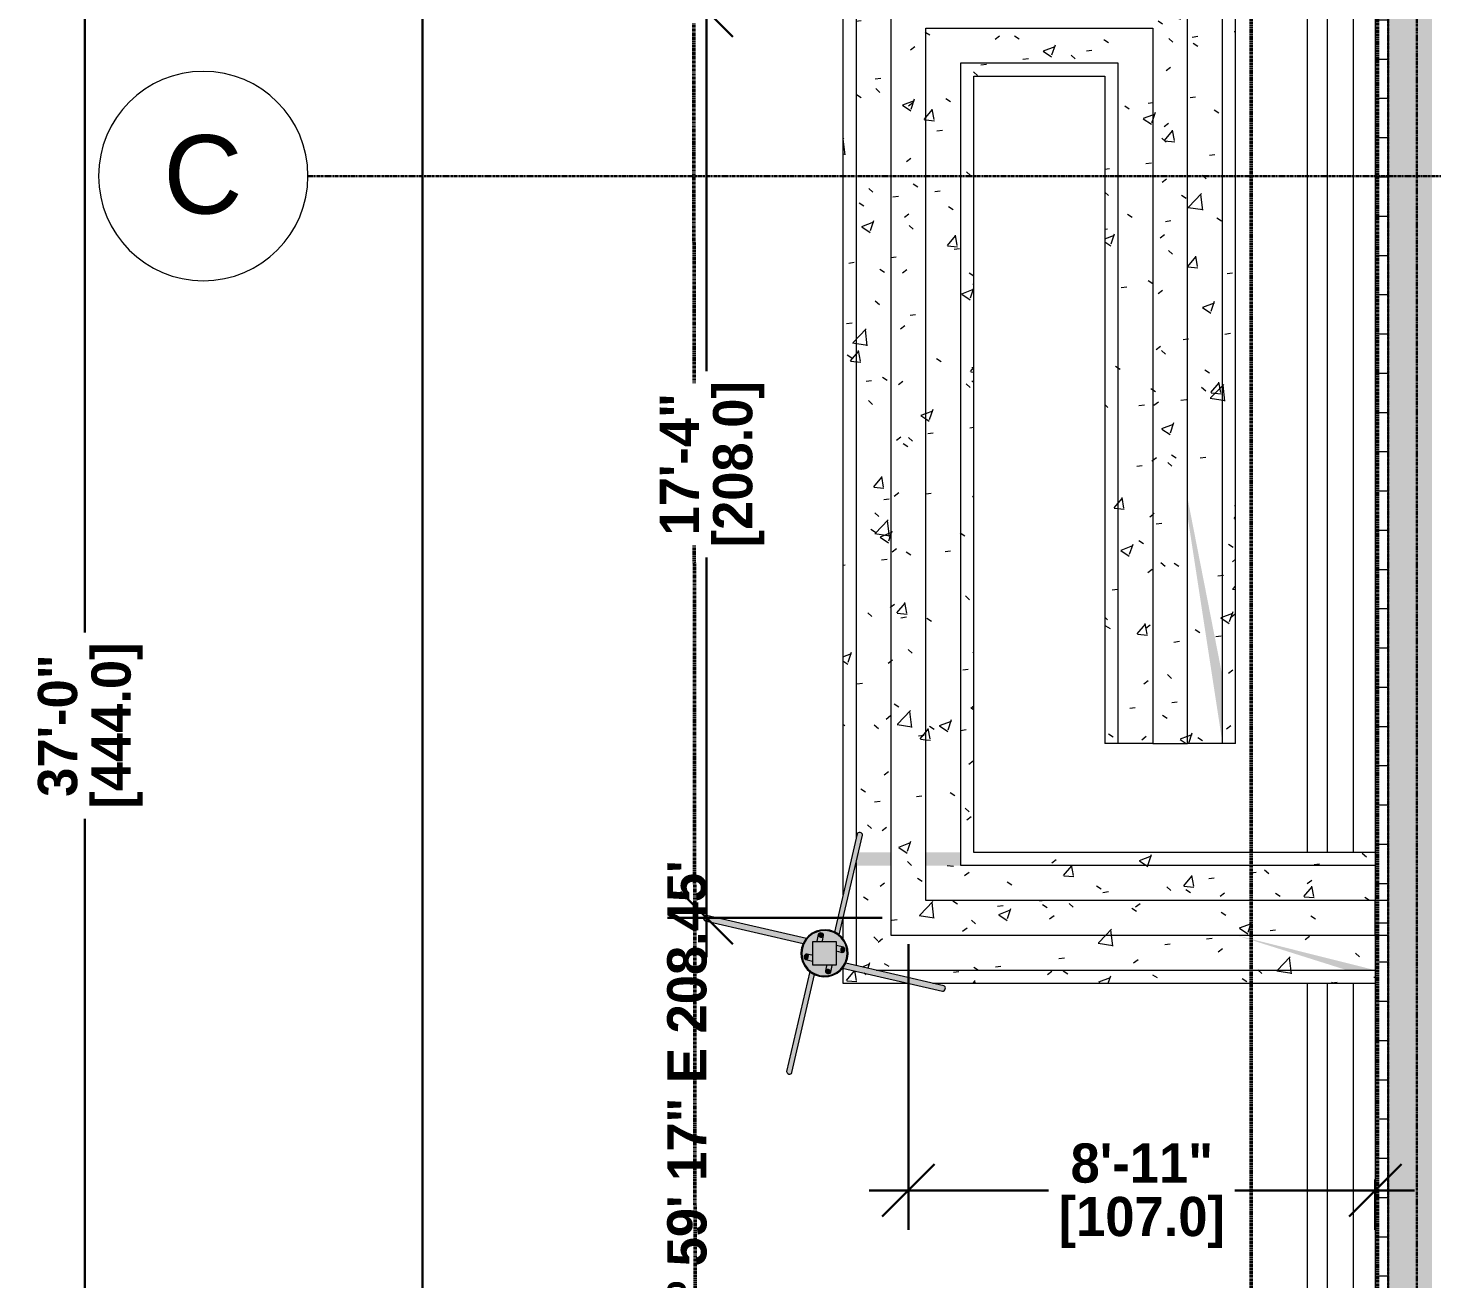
# Model space of a CAD drawing. Header units: inches. Extents: x -4218 to -1814, y 9767 to 12426.
# Drawn here: x -4141.1 to -3819.3, y 10934.3 to 11221.1 of the extents above; entities that cross this region are included whole.
import ezdxf

# ---------------------------------------------------------------- set-up
doc = ezdxf.new("R2010")
doc.units = ezdxf.units.IN
doc.header["$MEASUREMENT"] = 0
for name, pattern in [('Dash 1_16_', [0.125, 0.0625, -0.0625]), ('Double Dash 3_8_', [1, 0.375, -0.125, 0.125, -0.125, 0.125, -0.125]), ('Grid Line 1_2__2_', [0.875, 0.5, -0.125, 0.125, -0.125])]:
    doc.linetypes.add(name, pattern=pattern)
for name, color, linetype, lineweight in [('0-1', 7, 'Continuous', 5), ('0-2', 7, 'Continuous', 9), ('0-3', 170, 'Double Dash 3_8_', 50), ('0-5', 55, 'Continuous', 9), ('0-6', 155, 'Continuous', 5), ('A-ANNO-DIMS-1', 211, 'Continuous', 30), ('A-WALL-1', 250, 'Continuous', 13), ('A-WALL-3', 7, 'Continuous', 9), ('A-WALL-PATT-1', 53, 'Continuous', 9), ('A-WALL-PATT-2', 55, 'Continuous', 9), ('C-PROP-LINE-1', 170, 'Double Dash 3_8_', 50), ('C-PROP-LINE-2', 170, 'Dash 1_16_', 50), ('G-ANNO-TEXT-1', 147, 'Continuous', 20), ('S-FNDN-1', 9, 'Continuous', 13), ('S-FNDN-2', 254, 'Continuous', 5), ('S-FNDN-5', 7, 'Continuous', 9), ('S-FNDN-6', 251, 'Continuous', 9), ('S-FNDN-7', 31, 'Continuous', 9), ('S-GRID-2', 1, 'Grid Line 1_2__2_', 30), ('S-GRID-IDEN', 1, 'Continuous', 9), ('S-GRID-IDEN-1', 147, 'Continuous', 9)]:
    doc.layers.add(name, color=color, linetype=linetype, lineweight=lineweight)
doc.styles.add('Arial', font='arial.ttf', dxfattribs={"height": 18})
doc.styles.add('Century Gothic_B', font='GOTHICB.TTF', dxfattribs={"height": 9})
doc.dimstyles.new('OD__1_16__Tol__', dxfattribs={"dimscale": 12, "dimtxt": 9.397514, "dimasz": 1, "dimexe": 0.75, "dimexo": 0.5, "dimgap": 0.125, "dimtad": 1, "dimdec": 4, "dimrnd": 0.0625, "dimzin": 3, "dimdsep": 46, "dimlunit": 4, "dimtxsty": 'Century Gothic_B', "dimblk1": 'OBLIQUE', "dimblk2": 'OBLIQUE', "dimsah": 1, "dimcen": 0.09, "dimdle": 0.75, "dimazin": 0, "dimtfac": 1, "dimtdec": 4, "dimtix": 1, "dimtmove": 0, "dimatfit": 3, "dimfxl": 1, "dimtvp": 1, "dimtfill": 1, "dimfrac": 2, "dimtolj": 1, "dimtzin": 0, "dimlwd": 30, "dimlwe": 30, "dimarcsym": 2})
pattern_1 = [(50, (0, 0), (27.5427, -2.40992), [2.88, -31.68]), (355, (0, 0), (-5.327844, 28.884266), [2.304, -25.344]), (100.451, (2.295, -0.2), (22.215316, 26.47393), [2.448, -26.924]), (46.184, (0, 7.68), (40.98187, -6.35642), [4.32, -47.52]), (96.636, (3.415, 7.15), (35.89075, 37.40619), [3.671, -40.386]), (351.184, (0, 7.68), (35.89097, 37.40622), [3.456, -38.016]), (21, (3.84, 5.76), (22.921036, -15.46073), [2.88, -31.68]), (326, (3.84, 5.76), (9.34353, 27.84574), [2.304, -25.344]), (71.451, (5.75, 4.472), (32.26477, 12.38442), [2.448, -26.924]), (37.5, (0, 0), (0.466855, 12.782707), [1.267, -23.77, 1.267, -24.461, -25.44]), (37.5, (0, 0), (0.466855, 12.782707), [-50.765, 1.267, -24.173]), (7.5, (0, 0), (10.10159, 15.14509), [1.267, -13.402, 1.267, -23.194, -9.696]), (7.5, (0, 0), (10.10159, 15.14509), [-39.13, 1.267, -8.429]), (327.5, (-8.563, 0), (20.499161, -0.86578), [1.267, -8.333, 1.267, -28.685, -39.744]), (327.5, (-8.563, 0), (20.499161, -0.86578), [-39.552, 1.267, -38.477]), (317.5, (-12.403, 0), (22.39478, 3.844288), [1.267, -11.213, 1.267, -18.624, -28.224]), (317.5, (-12.403, 0), (22.39478, 3.844288), [-32.371, 1.267, -26.957])]

# ---------------------------------------------------------------- blocks, each defined once
blk = doc.blocks.new('Basic Wall _ 3_ XPS - ___-2578961-FLOOR PLAN - BASEMENT')
at = {"layer": 'S-FNDN-5'}
for p, q in [((-3847.82, 11032.11), (-3847.82, 11415.99)), ((-3843.24, 11032.11), (-3843.24, 11415.99)), ((-3837.27, 11032.11), (-3837.27, 11415.99)), ((-3847.82, 10011.19), (-3847.82, 11002.11)), ((-3843.24, 10011.19), (-3843.24, 11002.11)), ((-3837.27, 10011.19), (-3837.27, 11002.11))]:
    blk.add_line(p, q, dxfattribs=at)
blk = doc.blocks.new('Family - ___-1878357-FLOOR PLAN - BASEMENT')
at = {"layer": 'C-PROP-LINE-1'}
blk.add_line((-3989.42, 12089.69), (-3987.26, 10009.09), dxfattribs=at)
blk = doc.blocks.new('Family - ___-2835860-FLOOR PLAN - BASEMENT')
at = {"layer": 'C-PROP-LINE-2'}
blk.add_line((-3860.72, 9980.19), (-3860.72, 11434.39), dxfattribs=at)
blk = doc.blocks.new('Family - ___-2835903-FLOOR PLAN - BASEMENT')
at = {"layer": 'C-PROP-LINE-2'}
blk.add_line((-3831.82, 10008.84), (-3831.82, 12089.69), dxfattribs=at)
blk = doc.blocks.new('Family - ___-2835932-FLOOR PLAN - BASEMENT')
at = {"layer": 'C-PROP-LINE-2'}
blk.add_line((-3860.72, 9980.19), (-3860.72, 12118.59), dxfattribs=at)
blk = doc.blocks.new('CTR - 1st Phase - Shell_rvt-1-FLOOR PLAN - BASEMENT')
at = {"layer": 'A-WALL-PATT-1'}
h = blk.add_hatch(dxfattribs=at)
h.set_pattern_fill('FP_1', color=256, style=0, pattern_type=2)
h.set_pattern_definition([(0, (0, 0), (0, 9), []), (90, (0, 0), (-9, 6e-16), [])])
h.paths.add_polyline_path([(-3832.32, 9888.19), (-3829.32, 9888.19), (-3829.32, 10225.18), (-3832.32, 10225.18), (-3832.32, 9891.07)], flags=0)
h.paths.add_polyline_path([(-3829.32, 10265.18), (-3829.32, 12090.19), (-3832.32, 12090.19), (-3832.32, 10265.18)], flags=0)
at = {"layer": 'A-WALL-PATT-2'}
h = blk.add_hatch(dxfattribs=at)
h.set_pattern_fill('FP_2', color=256, style=0, pattern_type=2)
h.set_pattern_definition(pattern_1)
h.paths.add_polyline_path([(-3875.32, 11057.11), (-3875.32, 11310.99), (-3883.32, 11310.99), (-3883.32, 11057.11)], flags=0)
h = blk.add_hatch(dxfattribs=at)
h.set_pattern_fill('FP_2', color=256, style=0, pattern_type=2)
h.set_pattern_definition(pattern_1)
h.paths.add_polyline_path([(-3936.9, 11021.11), (-3935.32, 11021.11), (-3935.32, 11229.11), (-3943.32, 11229.11), (-3943.32, 11021.11)], flags=0)
h = blk.add_hatch(dxfattribs=at)
h.set_pattern_fill('FP_2', color=256, style=0, pattern_type=2)
h.set_pattern_definition(pattern_1)
h.paths.add_polyline_path([(-3943.32, 11013.11), (-3935.32, 11021.11), (-3943.32, 11021.11), (-3943.32, 11016.9)], flags=0)
at = {"layer": 'S-FNDN-1'}
h = blk.add_hatch(color=256, dxfattribs=at)
h.paths.add_polyline_path([(-3927.32, 11029.11), (-3927.32, 11032.11), (-3935.32, 11032.11), (-3935.32, 11029.11)], flags=0)
h.paths.add_polyline_path([(-3949.86, 11029.11), (-3943.32, 11029.11), (-3943.32, 11032.11), (-3950.79, 11032.11), (-3951.32, 11029.79), (-3951.32, 11029.11), (-3949.9, 11029.11)], flags=0)
at = {"layer": 'S-FNDN-2'}
h = blk.add_hatch(color=256, dxfattribs=at)
h.paths.add_polyline_path([(-3867.32, 11057.11), (-3867.32, 11072.41), (-3875.32, 11113.21), (-3875.32, 11109.11), (-3869.37, 11070.42)], flags=0)
h.paths.add_polyline_path([(-3875.32, 11267.04), (-3867.32, 11291), (-3867.32, 11302.99), (-3875.32, 11302.99), (-3875.32, 11299.99), (-3868.42, 11299.99), (-3875.32, 11281.03), (-3875.32, 11278.04), (-3872.46, 11283.75), (-3875.32, 11273.03)], flags=0)
h.paths.add_polyline_path([(-3890.22, 11270.05), (-3886.12, 11299.99), (-3883.32, 11299.99), (-3883.32, 11302.99), (-3889.12, 11302.99), (-3889.22, 11299.99)], flags=0)
blk.add_hatch(color=256, dxfattribs=at).paths.add_polyline_path([(-3838.82, 11005.11), (-3832.32, 11005.11), (-3864.16, 11013.11), (-3843.24, 11006.51)], flags=0)
at = {"layer": 'A-WALL-1'}
blk.add_line((-3832.32, 11013.11), (-3832.32, 11021.11), dxfattribs=at)
at = {"layer": 'S-FNDN-5'}
for p, q in [((-3829.32, 10265.18), (-3829.32, 12087.19)), ((-3832.32, 11426.99), (-3832.32, 11021.11)), ((-3875.32, 11057.11), (-3875.32, 11310.99)), ((-3867.32, 11057.11), (-3867.32, 11302.99)), ((-3951.32, 11237.11), (-3951.32, 11035.34)), ((-3943.32, 11229.11), (-3943.32, 11021.11)), ((-3935.32, 11021.11), (-3935.32, 11221.11)), ((-3935.32, 11221.11), (-3883.32, 11221.11)), ((-3883.32, 11221.11), (-3883.32, 11057.11)), ((-3927.32, 11029.11), (-3927.32, 11213.11)), ((-3927.32, 11213.11), (-3891.32, 11213.11)), ((-3891.32, 11213.11), (-3891.32, 11057.11)), ((-3883.32, 11057.11), (-3891.32, 11057.11)), ((-3883.32, 11057.11), (-3875.32, 11057.11)), ((-3867.32, 11057.11), (-3875.32, 11057.11)), ((-3951.32, 11029.79), (-3951.32, 11029.11)), ((-3951.32, 11029.11), (-3951.32, 11006.19)), ((-3832.32, 11029.11), (-3927.32, 11029.11)), ((-3943.32, 11021.11), (-3943.32, 11013.11)), ((-3832.32, 11021.11), (-3935.32, 11021.11)), ((-3943.32, 11013.11), (-3832.32, 11013.11)), ((-3832.32, 11013.11), (-3832.32, 10265.18)), ((-3946.69, 11005.11), (-3832.32, 11005.11))]:
    blk.add_line(p, q, dxfattribs=at)
at = {"layer": '0-2'}
blk.add_blockref('Basic Wall _ 3_ XPS - ___-2578961-FLOOR PLAN - BASEMENT', (0, 0), dxfattribs=at)
at = {"layer": '0-3'}
for name in ['Family - ___-1878357-FLOOR PLAN - BASEMENT', 'Family - ___-2835932-FLOOR PLAN - BASEMENT', 'Family - ___-2835860-FLOOR PLAN - BASEMENT', 'Family - ___-2835903-FLOOR PLAN - BASEMENT']:
    blk.add_blockref(name, (0, 0), dxfattribs=at)
blk = doc.blocks.new('316600 - Special Foundations - Diamond Pier - Generic - 316600 - Special Foundations - Diamond Pier - Generic-V34-FLOOR PLAN - BASEMENT')
at = {"layer": 'S-FNDN-7'}
h = blk.add_hatch(color=256, dxfattribs=at)
h.paths.add_polyline_path([(0.2, -4.04), (0.34, -3.82), (0.6, -3.7), (0.92, -3.71), (1.09, -2.99), (0.75, -3.05), (0.48, -3.22), (0.34, -3.45), (0.23, -3.92)], flags=0)
h.paths.add_polyline_path([(2.83, 4.55), (8.18, 27.69), (7.84, 27.69), (7.6, 27.58), (7.46, 27.36), (2.28, 4.86), (2.72, 4.61)], flags=0)
h = blk.add_hatch(color=256, dxfattribs=at)
h.paths.add_polyline_path([(1.42, -4.32), (1.63, -3.32), (1.52, -3.12), (1.4, -3.04), (1.09, -2.99), (0.92, -3.71), (1.21, -3.84), (1.39, -4.07), (1.43, -4.19)], flags=0)
h.paths.add_polyline_path([(3.39, 4.19), (8.69, 27.21), (8.58, 27.45), (8.33, 27.64), (8.18, 27.69), (2.83, 4.55), (3.38, 4.2)], flags=0)
h = blk.add_hatch(color=256, dxfattribs=at)
h.paths.add_polyline_path([(3.71, 0.92), (3.84, 1.21), (4.07, 1.39), (4.32, 1.42), (3.3, 1.63), (3.18, 1.59), (3.04, 1.42), (2.99, 1.25), (3.01, 1.08), (3.69, 0.93)], flags=0)
h.paths.add_polyline_path([(-4.57, 2.84), (-4.15, 3.38), (-27.21, 8.69), (-27.45, 8.58), (-27.64, 8.33), (-27.69, 8.18), (-4.71, 2.87)], flags=0)
h = blk.add_hatch(color=256, dxfattribs=at)
h.paths.add_polyline_path([(4.04, 0.2), (3.82, 0.34), (3.7, 0.6), (3.71, 0.92), (2.99, 1.09), (3.06, 0.75), (3.22, 0.48), (3.45, 0.34), (3.95, 0.22)], flags=0)
h.paths.add_polyline_path([(-4.87, 2.26), (-4.65, 2.73), (-4.57, 2.84), (-27.69, 8.18), (-27.69, 7.84), (-27.58, 7.6), (-27.36, 7.46), (-5.06, 2.31)], flags=0)
h = blk.add_hatch(color=256, dxfattribs=at)
h.paths.add_polyline_path([(-8.18, -27.69), (-2.83, -4.55), (-3.39, -4.19), (-8.69, -27.21), (-8.58, -27.45), (-8.33, -27.64)], flags=0)
h.paths.add_polyline_path([(-1.09, 2.99), (-0.92, 3.71), (-1.21, 3.84), (-1.39, 4.07), (-1.42, 4.31), (-1.63, 3.32), (-1.52, 3.12), (-1.4, 3.04), (-1.18, 2.99)], flags=0)
h = blk.add_hatch(color=256, dxfattribs=at)
h.paths.add_polyline_path([(-8.02, -27.71), (-7.72, -27.65), (-7.51, -27.48), (-7.43, -27.21), (-2.28, -4.86), (-2.83, -4.55), (-8.18, -27.69)], flags=0)
h.paths.add_polyline_path([(-1.09, 2.99), (-0.75, 3.05), (-0.48, 3.22), (-0.34, 3.45), (-0.25, 3.92), (-0.46, 3.75), (-0.76, 3.69), (-0.92, 3.71), (-1.07, 3.05)], flags=0)
for points in [[(5.27, -1.22), (5.38, 0.43), (5.09, 1.84), (4.32, 3.24), (3.18, 4.36), (1.88, 5.06), (0.34, 5.38), (-1.1, 5.29), (-2.53, 4.78), (-3.86, 3.76), (-4.76, 2.52), (-5.23, 1.21), (-5.06, 1.21), (-4.47, 2.65), (-3.51, 3.82), (-2.44, 4.61), (-1.04, 5.11), (0.46, 5.19), (1.88, 4.86), (3.27, 4.04), (4.21, 3.07), (4.91, 1.76), (5.2, 0.3), (5.08, -1.17), (5.23, -1.21)], [(-0.76, 3.69), (-0.46, 3.75), (-0.25, 3.94), (-0.2, 4.04), (-0.25, 4.31), (-0.31, 4.41), (-0.62, 4.61), (-0.95, 4.65), (-1.17, 4.61), (-1.37, 4.43), (-1.42, 4.17), (-1.32, 3.95), (-0.96, 3.73), (-0.77, 3.69)], [(-0.46, -5.39), (1.21, -5.25), (2.53, -4.78), (3.86, -3.76), (4.76, -2.52), (5.23, -1.21), (5.06, -1.21), (4.47, -2.65), (3.51, -3.82), (2.44, -4.61), (0.92, -5.11), (-0.44, -5.19), (-1.88, -4.86), (-3.27, -4.04), (-4.21, -3.07), (-4.91, -1.76), (-5.2, -0.3), (-5.08, 1.17), (-5.27, 1.21), (-5.38, -0.43), (-5.09, -1.84), (-4.32, -3.24), (-3.18, -4.36), (-1.88, -5.06), (-0.47, -5.39)], [(1.67, -2.62), (2.77, -2.59), (2.77, 2.62), (-2.77, 2.59), (-2.77, -2.62), (1.63, -2.62)], [(4.16, 0.2), (4.41, 0.31), (4.51, 0.42), (4.66, 0.82), (4.64, 0.97), (4.61, 1.17), (4.43, 1.37), (4.32, 1.42), (4.02, 1.37), (3.92, 1.28), (3.75, 1.01), (3.7, 0.69), (3.81, 0.36), (3.88, 0.3), (4.1, 0.2)], [(-4.19, -1.43), (-3.95, -1.32), (-3.75, -1.03), (-3.69, -0.76), (-3.76, -0.44), (-3.97, -0.23), (-4.07, -0.21), (-4.32, -0.25), (-4.43, -0.33), (-4.61, -0.62), (-4.65, -0.92), (-4.61, -1.17), (-4.38, -1.39), (-4.21, -1.43)], [(0.87, -4.66), (1.21, -4.57), (1.39, -4.38), (1.42, -4.32), (1.38, -4.04), (1.28, -3.92), (0.96, -3.73), (0.76, -3.69), (0.46, -3.75), (0.25, -3.94), (0.2, -4.04), (0.25, -4.32), (0.42, -4.51), (0.84, -4.66)]]:
    blk.add_hatch(color=256, dxfattribs=at).paths.add_polyline_path(points, flags=0)
h = blk.add_hatch(color=256, dxfattribs=at)
h.paths.add_polyline_path([(5.08, -1.17), (5.2, 0.3), (4.91, 1.76), (4.19, 3.09), (3.07, 4.19), (1.88, 4.86), (0.34, 5.19), (-1.17, 5.06), (-2.44, 4.61), (-3.71, 3.63), (-4.58, 2.46), (-5.08, 1.17), (-2.77, 0.64), (-2.77, 2.62), (2.77, 2.62), (2.77, -0.64), (4.73, -1.09)], flags=0)
h.paths.add_polyline_path([(4.16, 0.2), (3.82, 0.25), (3.32, 0.39), (3.12, 0.6), (3.02, 0.92), (2.99, 1.25), (3.09, 1.52), (3.22, 1.61), (3.3, 1.63), (3.63, 1.58), (4.43, 1.37), (4.61, 1.17), (4.66, 0.82), (4.64, 0.71), (4.43, 0.33), (4.29, 0.23), (4.19, 0.21)], flags=0)
h.paths.add_polyline_path([(-1.09, 2.99), (-1.4, 3.04), (-1.59, 3.21), (-1.62, 3.44), (-1.58, 3.63), (-1.37, 4.43), (-1.17, 4.61), (-0.84, 4.66), (-0.55, 4.59), (-0.25, 4.31), (-0.23, 4.29), (-0.23, 3.92), (-0.39, 3.32), (-0.6, 3.12), (-0.92, 3.01), (-1.08, 2.99)], flags=0)
h = blk.add_hatch(color=256, dxfattribs=at)
h.paths.add_polyline_path([(-0.44, -5.19), (1.07, -5.09), (2.44, -4.61), (3.67, -3.69), (4.58, -2.46), (5.08, -1.17), (2.77, -0.64), (2.77, -2.62), (-2.77, -2.62), (-2.77, 0.64), (-5.08, 1.17), (-5.2, -0.3), (-4.91, -1.76), (-4.19, -3.09), (-3.07, -4.19), (-1.88, -4.86), (-0.85, -5.1)], flags=0)
h.paths.add_polyline_path([(0.87, -4.66), (0.6, -4.6), (0.34, -4.44), (0.23, -4.29), (0.23, -3.92), (0.39, -3.32), (0.6, -3.12), (0.92, -3.01), (1.25, -3), (1.52, -3.12), (1.63, -3.32), (1.58, -3.63), (1.37, -4.43), (1.17, -4.61), (0.89, -4.66)], flags=0)
h.paths.add_polyline_path([(-3.3, -1.63), (-3.63, -1.58), (-4.43, -1.37), (-4.61, -1.17), (-4.65, -0.82), (-4.59, -0.55), (-4.32, -0.25), (-4.19, -0.22), (-3.92, -0.23), (-3.32, -0.39), (-3.12, -0.6), (-3.02, -0.92), (-2.99, -1.25), (-3.09, -1.52), (-3.22, -1.61), (-3.3, -1.63)], flags=0)
h = blk.add_hatch(color=256, dxfattribs=at)
h.paths.add_polyline_path([(27.21, -8.69), (27.45, -8.58), (27.64, -8.33), (27.69, -8.18), (4.57, -2.84), (4.15, -3.38), (27.08, -8.68)], flags=0)
h.paths.add_polyline_path([(-3.3, -1.63), (-3.18, -1.59), (-3.04, -1.42), (-2.99, -1.25), (-3.01, -1.08), (-3.71, -0.92), (-3.84, -1.21), (-4.07, -1.39), (-4.32, -1.42), (-3.43, -1.63)], flags=0)
h = blk.add_hatch(color=256, dxfattribs=at)
h.paths.add_polyline_path([(27.69, -8.18), (27.69, -7.84), (27.58, -7.6), (27.36, -7.46), (4.86, -2.28), (4.65, -2.73), (4.57, -2.84), (8.58, -3.76)], flags=0)
h.paths.add_polyline_path([(-2.99, -1.09), (-3.06, -0.75), (-3.22, -0.48), (-3.45, -0.34), (-3.92, -0.25), (-3.75, -0.46), (-3.69, -0.76), (-3.71, -0.92), (-2.99, -1.09)], flags=0)
at = {"layer": 'S-FNDN-5'}
for p, q in [((7.46, 27.36), (2.26, 4.87)), ((3.39, 4.19), (8.68, 27.08)), ((-27.36, 7.46), (-4.87, 2.26)), ((-4.15, 3.38), (-27.08, 8.68)), ((-1.42, 4.32), (-1.77, 2.8)), ((-0.47, 2.87), (-0.2, 4.04)), ((2.77, 2.62), (-2.77, 2.62)), ((-2.77, 2.62), (-2.77, -2.62)), ((2.77, -2.62), (2.77, 2.62)), ((4.32, 1.42), (2.77, 1.78)), ((2.88, 0.47), (4.04, 0.2)), ((-4.32, -1.42), (-2.77, -1.78)), ((-2.88, -0.47), (-4.04, -0.2)), ((-2.77, -2.62), (2.77, -2.62)), ((0.47, -2.87), (0.2, -4.04)), ((1.42, -4.32), (1.77, -2.8)), ((27.36, -7.46), (4.87, -2.26)), ((-3.39, -4.19), (-8.68, -27.08)), ((-7.46, -27.36), (-2.26, -4.87)), ((4.15, -3.38), (27.08, -8.68))]:
    blk.add_line(p, q, dxfattribs=at)
for radius, start, end in [(5.41, 346.9807, 166.9807), (5.21, 346.9807, 166.9807), (5.41, 166.9807, 346.9807), (5.21, 166.9807, 346.9807)]:
    blk.add_arc((0, 0), radius, start, end, dxfattribs=at)
for centre, major_axis, start_param, end_param in [((8.07, 27.22), (-0.609, 0.141), 4.712389, 6.283185), ((8.07, 27.22), (-0.609, 0.141), 3.141593, 4.712389), ((-27.22, 8.07), (0.141, 0.609), 1.570796, 3.141593), ((-27.22, 8.07), (0.141, 0.609), 0, 1.570796), ((-0.81, 4.18), (-0.609, 0.141), 4.712389, 7.853982), ((-0.81, 4.18), (-0.609, 0.141), 1.570796, 4.712389), ((4.18, 0.81), (0.141, 0.609), 1.570796, 4.712389), ((4.18, 0.81), (0.141, 0.609), 4.712389, 7.853982), ((-4.18, -0.81), (0.141, 0.609), 1.570796, 4.712389), ((-4.18, -0.81), (0.141, 0.609), 4.712389, 7.853982), ((0.81, -4.18), (-0.609, 0.141), 4.712389, 7.853982), ((0.81, -4.18), (-0.609, 0.141), 1.570796, 4.712389), ((27.22, -8.07), (0.141, 0.609), 3.141593, 4.712389), ((27.22, -8.07), (0.141, 0.609), 4.712389, 6.283185), ((-8.07, -27.22), (-0.609, 0.141), 0, 1.570796), ((-8.07, -27.22), (-0.609, 0.141), 1.570796, 3.141593)]:
    blk.add_ellipse(centre, major_axis=major_axis, ratio=0.764544, start_param=start_param, end_param=end_param, dxfattribs=at)
blk = doc.blocks.new('Grid - Grid Head - Circle-1738874-FLOOR PLAN - BASEMENT')
at = {"layer": 'S-GRID-IDEN-1'}
for start, end in [(360, 180), (180, 360)]:
    blk.add_arc((0, 0), 0.25, start, end, dxfattribs=at)
blk = doc.blocks.new('CTR - 1st Phase - Structure_rvt-1-FLOOR PLAN - BASEMENT')
at = {"layer": 'A-WALL-PATT-2'}
h = blk.add_hatch(dxfattribs=at)
h.set_pattern_fill('FP_2', color=256, style=0, pattern_type=2)
h.set_pattern_definition(pattern_1)
h.paths.add_polyline_path([(-3819.32, 9901.19), (-3819.32, 11556.19), (-3829.32, 11556.19), (-3829.32, 9901.19)], flags=0)
h = blk.add_hatch(dxfattribs=at)
h.set_pattern_fill('FP_2', color=256, style=0, pattern_type=2)
h.set_pattern_definition(pattern_1)
h.paths.add_polyline_path([(-3863.99, 11013.11), (-3832.32, 11013.11), (-3832.36, 11021.11), (-3935.32, 11021.11), (-3943.32, 11013.11), (-3864.16, 11013.11)], flags=0)
at = {"layer": 'S-FNDN-6'}
h = blk.add_hatch(dxfattribs=at)
h.set_pattern_fill('FP_2', color=256, style=0, pattern_type=2)
h.set_pattern_definition(pattern_1)
h.paths.add_polyline_path([(-3894.32, 11057.11), (-3883.32, 11057.11), (-3883.32, 11221.11), (-3894.32, 11221.11), (-3894.32, 11095.85)], flags=0)
h.paths.add_polyline_path([(-3875.32, 11057.11), (-3867.32, 11057.11), (-3875.32, 11109.11), (-3875.32, 11095.85)], flags=0)
h.paths.add_polyline_path([(-3867.32, 11057.11), (-3864.32, 11057.11), (-3864.32, 11299.99), (-3867.32, 11299.99), (-3867.32, 11291), (-3875.32, 11267.04), (-3875.32, 11113.21), (-3867.32, 11072.41)], flags=0)
h.paths.add_polyline_path([(-3891.32, 11229.11), (-3883.32, 11229.11), (-3883.32, 11299.99), (-3886.12, 11299.99), (-3890.22, 11270.05), (-3889.22, 11299.99), (-3894.32, 11299.99), (-3894.32, 11229.11)], flags=0)
h.paths.add_polyline_path([(-3875.32, 11273.03), (-3872.46, 11283.75), (-3875.32, 11278.04)], flags=0)
h.paths.add_polyline_path([(-3875.32, 11281.03), (-3868.42, 11299.99), (-3875.32, 11299.99)], flags=0)
h = blk.add_hatch(dxfattribs=at)
h.set_pattern_fill('FP_2', color=256, style=0, pattern_type=2)
h.set_pattern_definition(pattern_1)
h.paths.add_polyline_path([(-3950.79, 11032.11), (-3943.32, 11032.11), (-3943.32, 11229.11), (-3924.32, 11229.11), (-3924.32, 11240.11), (-3954.32, 11240.11), (-3954.32, 11032.11), (-3952.07, 11032.11), (-3951.04, 11036.47), (-3950.83, 11036.65), (-3950.53, 11036.7), (-3950.22, 11036.63), (-3949.97, 11036.45), (-3949.86, 11036.2), (-3949.9, 11035.96), (-3950.69, 11032.53)], flags=0)
h.paths.add_polyline_path([(-3935.32, 11032.11), (-3924.32, 11032.11), (-3924.32, 11221.11), (-3935.32, 11221.11), (-3935.32, 11095.85)], flags=0)
h = blk.add_hatch(dxfattribs=at)
h.set_pattern_fill('FP_2', color=256, style=0, pattern_type=2)
h.set_pattern_definition(pattern_1)
h.paths.add_polyline_path([(-3894.32, 11210.11), (-3894.32, 11221.11), (-3924.32, 11221.11), (-3924.32, 11210.11), (-3909.36, 11210.11)], flags=0)
h.paths.add_polyline_path([(-3894.32, 11229.11), (-3894.32, 11240.11), (-3924.32, 11240.11), (-3924.32, 11229.11), (-3895.83, 11229.11)], flags=0)
h = blk.add_hatch(dxfattribs=at)
h.set_pattern_fill('FP_2', color=256, style=0, pattern_type=2)
h.set_pattern_definition(pattern_1)
h.paths.add_polyline_path([(-3832.32, 11005.11), (-3832.32, 11013.11), (-3863.99, 11013.11), (-3837.27, 11006.36)], flags=0)
h.paths.add_polyline_path([(-3930.98, 11002.11), (-3832.32, 11002.11), (-3832.32, 11005.11), (-3838.82, 11005.11), (-3864.16, 11013.11), (-3943.32, 11013.11), (-3943.32, 11029.11), (-3951.32, 11029.11), (-3951.32, 11029.79), (-3954.32, 11016.82), (-3954.32, 11012.33), (-3954.12, 11012.06), (-3953.45, 11010.75), (-3953.16, 11009.29), (-3953.32, 11007.68), (-3953.69, 11006.73), (-3933.71, 11002.11), (-3931, 11002.11)], flags=0)
h.paths.add_polyline_path([(-3954.32, 11002.11), (-3939.26, 11002.11), (-3954.32, 11005.58), (-3954.32, 11004.68)], flags=0)
h.paths.add_polyline_path([(-3834.17, 11021.11), (-3832.32, 11021.11), (-3832.37, 11032.11), (-3927.32, 11032.11), (-3927.32, 11029.11), (-3935.32, 11029.11), (-3935.32, 11021.11), (-3837.27, 11021.11)], flags=0)
h.paths.add_polyline_path([(-3954.32, 11022.37), (-3952.07, 11032.11), (-3954.32, 11032.11), (-3954.32, 11028.66)], flags=0)
at = {"layer": 'A-WALL-3'}
for p, q in [((-3943.32, 11021.11), (-3943.32, 11013.11)), ((-3829.32, 11021.11), (-3935.32, 11021.11)), ((-3943.32, 11013.11), (-3829.32, 11013.11))]:
    blk.add_line(p, q, dxfattribs=at)
at = {"layer": 'S-FNDN-5'}
for p, q in [((-3829.32, 11426.99), (-3829.32, 11021.11)), ((-3864.32, 11057.11), (-3864.32, 11299.99)), ((-3954.32, 11240.11), (-3954.32, 11032.11)), ((-3924.32, 11032.11), (-3924.32, 11210.11)), ((-3924.32, 11210.11), (-3894.32, 11210.11)), ((-3894.32, 11210.11), (-3894.32, 11057.11)), ((-3883.32, 11057.11), (-3894.32, 11057.11)), ((-3864.32, 11057.11), (-3875.32, 11057.11)), ((-3954.32, 11032.11), (-3954.32, 11022.37)), ((-3832.32, 11032.11), (-3924.32, 11032.11)), ((-3954.32, 11016.82), (-3954.32, 11012.33)), ((-3829.32, 11013.11), (-3829.32, 9901.19)), ((-3954.32, 11005.6), (-3954.32, 11002.11)), ((-3954.32, 11002.11), (-3939.26, 11002.11)), ((-3933.72, 11002.11), (-3832.32, 11002.11))]:
    blk.add_line(p, q, dxfattribs=at)
at = {"layer": 'S-GRID-2'}
for p, q in [((-3829.32, 9772.61), (-3829.32, 12247.5)), ((-3822.82, 9772.61), (-3822.82, 12247.5)), ((-1814.21, 11187.19), (-4076.95, 11187.19))]:
    blk.add_line(p, q, dxfattribs=at)
at = {"layer": '0-5'}
blk.add_blockref('316600 - Special Foundations - Diamond Pier - Generic - 316600 - Special Foundations - Diamond Pier - Generic-V34-FLOOR PLAN - BASEMENT', (-3958.55, 11008.99), dxfattribs=at)
at = {"layer": '0-6', "xscale": 95.99999999999994, "yscale": 95.99999999999994, "zscale": 95.99999999999994, "rotation": 89.99999999999987}
blk.add_blockref('Grid - Grid Head - Circle-1738874-FLOOR PLAN - BASEMENT', (-4100.95, 11187.19), dxfattribs=at)
at = {"layer": 'S-GRID-IDEN', "insert": (-4110.11, 11196.57), "char_height": 18, "width": 22.119, "attachment_point": 1, "style": 'Arial'}
blk.add_mtext('C', dxfattribs=at)
blk = doc.blocks.new('_Oblique')
at = {"color": 0, "linetype": 'ByBlock', "lineweight": -2}
blk.add_line((-0.5, -0.5), (0.5, 0.5), dxfattribs=at)
blk = doc.blocks.new('DIMBLOCK18-FLOOR PLAN - BASEMENT')
at = {"layer": 'A-ANNO-DIMS-1', "color": 0, "lineweight": 30, "transparency": 16777216}
for p, q in [((-4128.06, 11292.19), (-4128.06, 10830.19)), ((-4078.71, 11283.19), (-4137.06, 11283.19)), ((-4078.71, 10839.19), (-4137.06, 10839.19))]:
    blk.add_line(p, q, dxfattribs=at)
at = {"layer": 'Defpoints', "color": 0, "transparency": 16777216}
for p in [(-4072.71, 11283.19), (-4128.06, 10839.19), (-4072.71, 10839.19)]:
    blk.add_point(p, dxfattribs=at)
at = {"layer": 'A-ANNO-DIMS-1', "color": 0, "lineweight": 30, "transparency": 16777216, "xscale": 12, "yscale": 12, "zscale": 12}
for p, rotation in [((-4128.06, 11283.19), 90), ((-4128.06, 10839.19), 270)]:
    blk.add_blockref('_Oblique', p, dxfattribs=dict(at, rotation=rotation))
at = {"layer": 'A-ANNO-DIMS-1', "color": 0, "transparency": 16777216, "insert": (-4134.28, 11061.19), "char_height": 9, "attachment_point": 5, "rotation": 90, "style": 'Century Gothic_B', "bg_fill": 3, "box_fill_scale": 1.25, "bg_fill_color": 256, "bg_fill_true_color": 13158600, "bg_fill_transparency": 0}
blk.add_mtext('\\A1;37\'-0"', dxfattribs=at)
at = {"layer": 'A-ANNO-DIMS-1', "color": 0, "transparency": 16777216, "insert": (-4120.73, 11061.19), "char_height": 9, "attachment_point": 5, "rotation": 90, "style": 'Century Gothic_B', "bg_fill": 3, "box_fill_scale": 1.25, "bg_fill_color": 256, "bg_fill_true_color": 13158600, "bg_fill_transparency": 0}
blk.add_mtext('\\A1;[444.0]', dxfattribs=at)
blk = doc.blocks.new('DIMBLOCK39-FLOOR PLAN - BASEMENT')
at = {"layer": 'A-ANNO-DIMS-1', "color": 0, "lineweight": 30, "transparency": 16777216}
for p, q in [((-3985.57, 11008.11), (-3985.57, 11234.11)), ((-3945.32, 11225.11), (-3994.57, 11225.11)), ((-3945.32, 11017.11), (-3994.57, 11017.11))]:
    blk.add_line(p, q, dxfattribs=at)
at = {"layer": 'Defpoints', "color": 0, "transparency": 16777216}
for p in [(-3985.57, 11225.11), (-3939.32, 11225.11), (-3939.32, 11017.11)]:
    blk.add_point(p, dxfattribs=at)
at = {"layer": 'A-ANNO-DIMS-1', "color": 0, "lineweight": 30, "transparency": 16777216, "xscale": 12, "yscale": 12, "zscale": 12}
for p, rotation in [((-3985.57, 11225.11), 90), ((-3985.57, 11017.11), 270)]:
    blk.add_blockref('_Oblique', p, dxfattribs=dict(at, rotation=rotation))
at = {"layer": 'A-ANNO-DIMS-1', "color": 0, "transparency": 16777216, "insert": (-3991.8, 11121.11), "char_height": 9, "attachment_point": 5, "rotation": 90, "style": 'Century Gothic_B', "bg_fill": 3, "box_fill_scale": 1.25, "bg_fill_color": 256, "bg_fill_true_color": 13158600, "bg_fill_transparency": 0}
blk.add_mtext('\\A1;17\'-4"', dxfattribs=at)
at = {"layer": 'A-ANNO-DIMS-1', "color": 0, "transparency": 16777216, "insert": (-3978.24, 11121.11), "char_height": 9, "attachment_point": 5, "rotation": 90, "style": 'Century Gothic_B', "bg_fill": 3, "box_fill_scale": 1.25, "bg_fill_color": 256, "bg_fill_true_color": 13158600, "bg_fill_transparency": 0}
blk.add_mtext('\\A1;[208.0]', dxfattribs=at)
blk = doc.blocks.new('DIMBLOCK40-FLOOR PLAN - BASEMENT')
at = {"layer": 'A-ANNO-DIMS-1', "color": 0, "lineweight": 30, "transparency": 16777216}
for p, q in [((-3985.57, 11283.19), (-3985.57, 11295.19)), ((-3988.05, 11283.19), (-3976.57, 11283.19)), ((-3985.57, 11225.11), (-3985.57, 11283.19)), ((-3945.32, 11225.11), (-3994.57, 11225.11)), ((-3985.57, 11225.11), (-3985.57, 11213.11))]:
    blk.add_line(p, q, dxfattribs=at)
at = {"layer": 'Defpoints', "color": 0, "transparency": 16777216}
blk.add_point((-3939.32, 11225.11), dxfattribs=at)
at = {"layer": 'A-ANNO-DIMS-1', "color": 0, "lineweight": 30, "transparency": 16777216, "xscale": 12, "yscale": 12, "zscale": 12}
for p, rotation in [((-3985.57, 11283.19), 270), ((-3985.57, 11225.11), 90)]:
    blk.add_blockref('_Oblique', p, dxfattribs=dict(at, rotation=rotation))
at = {"layer": 'A-ANNO-DIMS-1', "color": 0, "transparency": 16777216, "insert": (-3992.5, 11254.15), "char_height": 9, "attachment_point": 5, "rotation": 90, "style": 'Century Gothic_B', "bg_fill": 3, "box_fill_scale": 1.25, "bg_fill_color": 256, "bg_fill_true_color": 13158600, "bg_fill_transparency": 0}
blk.add_mtext('\\A1;4\'-10 1/16"', dxfattribs=at)
at = {"layer": 'Defpoints', "color": 0, "transparency": 16777216}
for p in [(-3994.05, 11283.19), (-3985.57, 11283.19)]:
    blk.add_point(p, dxfattribs=at)
at = {"layer": 'A-ANNO-DIMS-1', "color": 0, "transparency": 16777216, "insert": (-3978.24, 11254.15), "char_height": 9, "attachment_point": 5, "rotation": 90, "style": 'Century Gothic_B', "bg_fill": 3, "box_fill_scale": 1.25, "bg_fill_color": 256, "bg_fill_true_color": 13158600, "bg_fill_transparency": 0}
blk.add_mtext('\\A1;[58.1]', dxfattribs=at)
blk = doc.blocks.new('DIMBLOCK43-FLOOR PLAN - BASEMENT')
at = {"layer": 'A-ANNO-DIMS-1', "color": 0, "lineweight": 30, "transparency": 16777216}
for p, q in [((-3939.32, 11011.11), (-3939.32, 10945.61)), ((-3832.32, 10957.09), (-3832.32, 10945.61)), ((-3948.32, 10954.61), (-3823.32, 10954.61))]:
    blk.add_line(p, q, dxfattribs=at)
at = {"layer": 'Defpoints', "color": 0, "transparency": 16777216}
for p in [(-3939.32, 11017.11), (-3832.32, 10963.09), (-3832.32, 10954.61)]:
    blk.add_point(p, dxfattribs=at)
at = {"layer": 'A-ANNO-DIMS-1', "color": 0, "lineweight": 30, "transparency": 16777216, "xscale": 12, "yscale": 12, "zscale": 12, "rotation": 180}
blk.add_blockref('_Oblique', (-3939.32, 10954.61), dxfattribs=at)
at = {"layer": 'A-ANNO-DIMS-1', "color": 0, "lineweight": 30, "transparency": 16777216, "xscale": 12, "yscale": 12, "zscale": 12}
blk.add_blockref('_Oblique', (-3832.32, 10954.61), dxfattribs=at)
at = {"layer": 'A-ANNO-DIMS-1', "color": 0, "transparency": 16777216, "insert": (-3885.82, 10960.83), "char_height": 9, "attachment_point": 5, "style": 'Century Gothic_B', "bg_fill": 3, "box_fill_scale": 1.25, "bg_fill_color": 256, "bg_fill_true_color": 13158600, "bg_fill_transparency": 0}
blk.add_mtext('\\A1;8\'-11"', dxfattribs=at)
at = {"layer": 'A-ANNO-DIMS-1', "color": 0, "transparency": 16777216, "insert": (-3885.82, 10947.28), "char_height": 9, "attachment_point": 5, "style": 'Century Gothic_B', "bg_fill": 3, "box_fill_scale": 1.25, "bg_fill_color": 256, "bg_fill_true_color": 13158600, "bg_fill_transparency": 0}
blk.add_mtext('\\A1;[107.0]', dxfattribs=at)
blk = doc.blocks.new('DIMBLOCK44-FLOOR PLAN - BASEMENT')
at = {"layer": 'A-ANNO-DIMS-1', "color": 0, "lineweight": 30, "transparency": 16777216}
for p, q in [((-4050.73, 9879.19), (-4050.73, 11445)), ((-3825.32, 11436), (-4059.73, 11436)), ((-3919.32, 9888.19), (-4059.73, 9888.19))]:
    blk.add_line(p, q, dxfattribs=at)
at = {"layer": 'Defpoints', "color": 0, "transparency": 16777216}
for p in [(-4050.73, 11436), (-3819.32, 11436), (-3913.32, 9888.19)]:
    blk.add_point(p, dxfattribs=at)
at = {"layer": 'A-ANNO-DIMS-1', "color": 0, "lineweight": 30, "transparency": 16777216, "xscale": 12, "yscale": 12, "zscale": 12}
for p, rotation in [((-4050.73, 11436), 90), ((-4050.73, 9888.19), 270)]:
    blk.add_blockref('_Oblique', p, dxfattribs=dict(at, rotation=rotation))
at = {"layer": 'A-ANNO-DIMS-1', "color": 0, "transparency": 16777216, "insert": (-4057.66, 10662.1), "char_height": 9, "attachment_point": 5, "rotation": 90, "style": 'Century Gothic_B', "bg_fill": 3, "box_fill_scale": 1.25, "bg_fill_color": 256, "bg_fill_true_color": 13158600, "bg_fill_transparency": 0}
blk.add_mtext('\\A1;128\'-11 13/16"', dxfattribs=at)
at = {"layer": 'A-ANNO-DIMS-1', "color": 0, "transparency": 16777216, "insert": (-4043.4, 10662.1), "char_height": 9, "attachment_point": 5, "rotation": 90, "style": 'Century Gothic_B', "bg_fill": 3, "box_fill_scale": 1.25, "bg_fill_color": 256, "bg_fill_true_color": 13158600, "bg_fill_transparency": 0}
blk.add_mtext('\\A1;[1547.8]', dxfattribs=at)

msp = doc.modelspace()

# ---------------------------------------------------------------- block references
at = {"layer": '0-1'}
for name in ['CTR - 1st Phase - Shell_rvt-1-FLOOR PLAN - BASEMENT', 'CTR - 1st Phase - Structure_rvt-1-FLOOR PLAN - BASEMENT']:
    msp.add_blockref(name, (0, 0), dxfattribs=at)

# ---------------------------------------------------------------- next in the draw order: dimensions: what is measured, and where the dimension line sits
at = {"layer": 'A-ANNO-DIMS-1'}
for base, p1, p2, override, picture, middle in [((-4128.05744, 10839.1894), (-4072.71446, 11283.1894), (-4072.71446, 10839.1894), {"dimpost": '<>\\X', "dimfxl": 444}, 'DIMBLOCK18-FLOOR PLAN - BASEMENT', (-4128.05744, 11061.1894)), ((-3985.56947, 11225.1144), (-3939.32374, 11017.1144), (-3939.32374, 11225.1144), {"dimpost": '<>\\X', "dimfxl": 208}, 'DIMBLOCK39-FLOOR PLAN - BASEMENT', (-3985.56947, 11121.1144))]:
    dim = msp.add_linear_dim(base=base, p1=p1, p2=p2, angle=90, dimstyle='OD__1_16__Tol__', override=override, dxfattribs=at)
    dim.commit()
    dim.dimension.update_dxf_attribs({"geometry": picture, "text_midpoint": middle})

# ---------------------------------------------------------------- next in the draw order: dimensions: what is measured, and where the dimension line sits
dim = msp.add_linear_dim(base=(-3985.56947, 11283.1894), p1=(-3939.32374, 11225.1144), p2=(-3994.05475, 11283.1894), angle=90, dimstyle='OD__1_16__Tol__', override={"dimpost": '<>\\X', "dimfxl": 79.80094}, dxfattribs=at)
dim.commit()
dim.dimension.update_dxf_attribs({"geometry": 'DIMBLOCK40-FLOOR PLAN - BASEMENT', "text_midpoint": (-3985.56947, 11254.1519)})
dim = msp.add_linear_dim(base=(-3832.32374, 10954.6084), p1=(-3939.32374, 11017.1144), p2=(-3832.32374, 10963.09368), dimstyle='OD__1_16__Tol__', override={"dimpost": '<>\\X', "dimfxl": 119.863414}, dxfattribs=at)
dim.commit()
dim.dimension.update_dxf_attribs({"geometry": 'DIMBLOCK43-FLOOR PLAN - BASEMENT', "text_midpoint": (-3885.82374, 10954.6084)})

# ---------------------------------------------------------------- next in the draw order: dimensions: what is measured, and where the dimension line sits
dim = msp.add_linear_dim(base=(-4050.73413, 11436.0019), p1=(-3913.32374, 9888.1894), p2=(-3819.32374, 11436.0019), angle=90, dimstyle='OD__1_16__Tol__', override={"dimpost": '<>\\X', "dimfxl": 1550.664224}, dxfattribs=at)
dim.commit()
dim.dimension.update_dxf_attribs({"geometry": 'DIMBLOCK44-FLOOR PLAN - BASEMENT', "text_midpoint": (-4050.73413, 10662.09565)})

# ---------------------------------------------------------------- next in the draw order: texts
at = {"layer": 'G-ANNO-TEXT-1', "insert": (-3994.60794, 10904.04819), "char_height": 9, "width": 159.378, "attachment_point": 1, "rotation": 90, "style": 'Century Gothic_B'}
msp.add_mtext('N 88º 59\' 17" E 208.45\'', dxfattribs=at)

doc.saveas('drawing.dxf')
